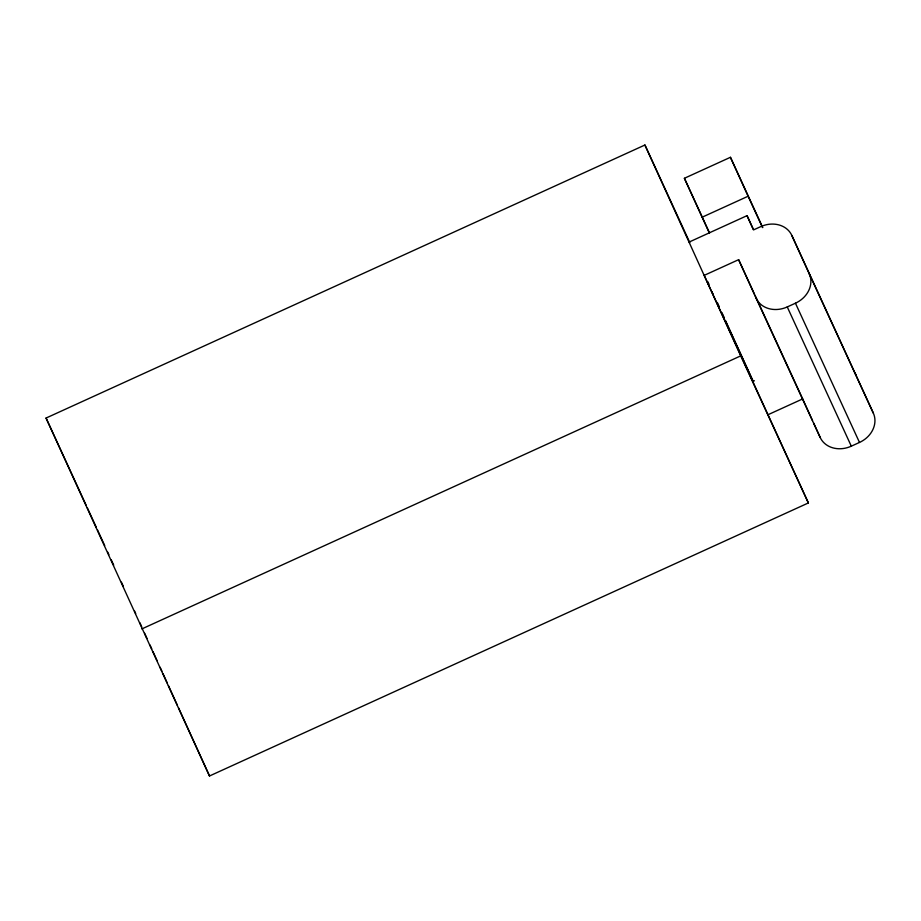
<?xml version="1.0" encoding="UTF-8"?>
<svg xmlns="http://www.w3.org/2000/svg" width="921" height="921" viewBox="0 0 921 921"><rect width="100%" height="100%" fill="white"/><g stroke="black" fill="none" stroke-linecap="round" stroke-linejoin="round"><path stroke-width="1.38" d="M754.633 294.49L738.63 259.676L704.197 275.367L808.373 502.947L209.504 775.989L46.05 418.053L644.919 145.011L689.817 242.626M709.274 232.875L684.395 178.283L730.434 157.295L762.761 227.591M702.078 217.229L748.117 196.231L762.484 227.475M689.069 242.085L747.046 215.652L753.332 229.329M738.63 259.676L756.106 298.162A24.729 20.907 -24.7 0 0 787.259 306.935L795.445 303.205A24.729 20.907 -24.7 0 0 809.294 273.917L791.818 235.419A24.729 20.907 -24.7 0 0 760.665 226.658L753.516 229.916L747.046 215.652M141.857 628.916L740.726 355.874L808.373 502.947M725.103 320.416L753.125 381.329L754.38 380.753M768.241 414.623L802.675 398.92L812.506 420.575M756.106 298.162L820.162 437.406A24.729 20.907 -24.7 0 0 851.303 446.178L859.489 442.448A24.729 20.907 -24.7 0 0 873.35 413.161L791.818 235.419M809.294 273.917L873.35 413.161M795.445 303.205L859.489 442.448M787.259 306.935L851.303 446.178M755.208 295.733L802.675 398.92M684.395 178.283L709.538 232.955M707.777 281.665L708.974 284.267M707.374 281.872L708.514 284.359M711.945 291.819L713.084 294.306M717.091 303.009L718.806 306.739M721.673 312.956L723.952 317.929M46.05 418.053L86.16 505.261M87.357 507.862L96.337 527.376M97.534 529.989L104.718 545.6M107.711 552.105L108.908 554.718M111.303 559.922L113.697 565.126M730.434 157.295L748.117 196.231M813.6 422.981L820.162 437.406M717.275 302.422L719.036 306.313M721.972 312.772L724.32 317.952M725.495 320.543L753.125 381.329M644.919 145.011L740.726 355.874M121.434 582.153L123.218 586.078M134.524 610.968L135.709 613.582M139.877 622.757L141.661 626.683M144.643 633.234L147.015 638.472M149.996 645.022L151.781 648.948M152.967 651.573L157.134 660.737M160.104 667.288L161.9 671.213M163.086 673.838L167.254 683.002M168.439 685.627L177.362 705.267M178.559 707.892L209.504 775.989M854.999 373.005A24.729 20.907 -24.7 0 1 855.862 374.674"/></g></svg>
